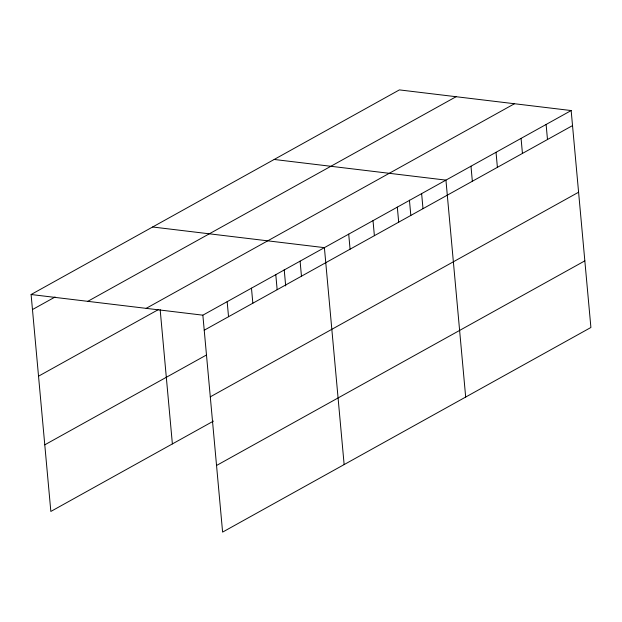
<?xml version="1.0" encoding="UTF-8"?>
<svg xmlns="http://www.w3.org/2000/svg" width="622" height="622" viewBox="0 0 622 622"><rect width="100%" height="100%" fill="white"/><g stroke="black" fill="none" stroke-linecap="round" stroke-linejoin="round"><path stroke-width="0.93" d="M213.455 421.102L50.841 511.447L31.1 294.517L399.394 89.895L571.159 110.553L590.9 327.483L222.606 532.105L202.858 315.175L571.159 110.553M32.468 309.562L55.101 296.989M87.78 301.336L456.082 96.713M146.178 308.356L514.48 103.734M38.533 376.186L158.392 309.593M204.226 330.22L572.528 125.597M44.776 444.823L206.551 354.944M210.29 396.844L578.592 192.221M216.542 465.481L584.836 260.859M274.178 159.465L445.935 180.123L465.676 397.054M152.639 226.991L324.396 247.649L344.137 464.58M31.1 294.517L202.858 315.175M546.116 124.47L547.484 139.515M521.073 138.379L522.441 153.424M496.022 152.297L497.398 167.341M470.978 166.206L472.347 181.259M421.63 193.629L422.999 208.673M409.432 200.16L410.823 215.414M397.318 207.134L398.694 222.178M373.013 220.639L374.382 235.684M348.709 234.144L350.077 249.189M300.092 261.154L301.46 276.199M284.215 269.73L285.685 285.941M275.787 274.66L277.155 289.704M251.475 288.165L252.843 303.209M227.17 301.67L228.538 316.715M160.157 309.616L172.38 443.921"/></g></svg>
